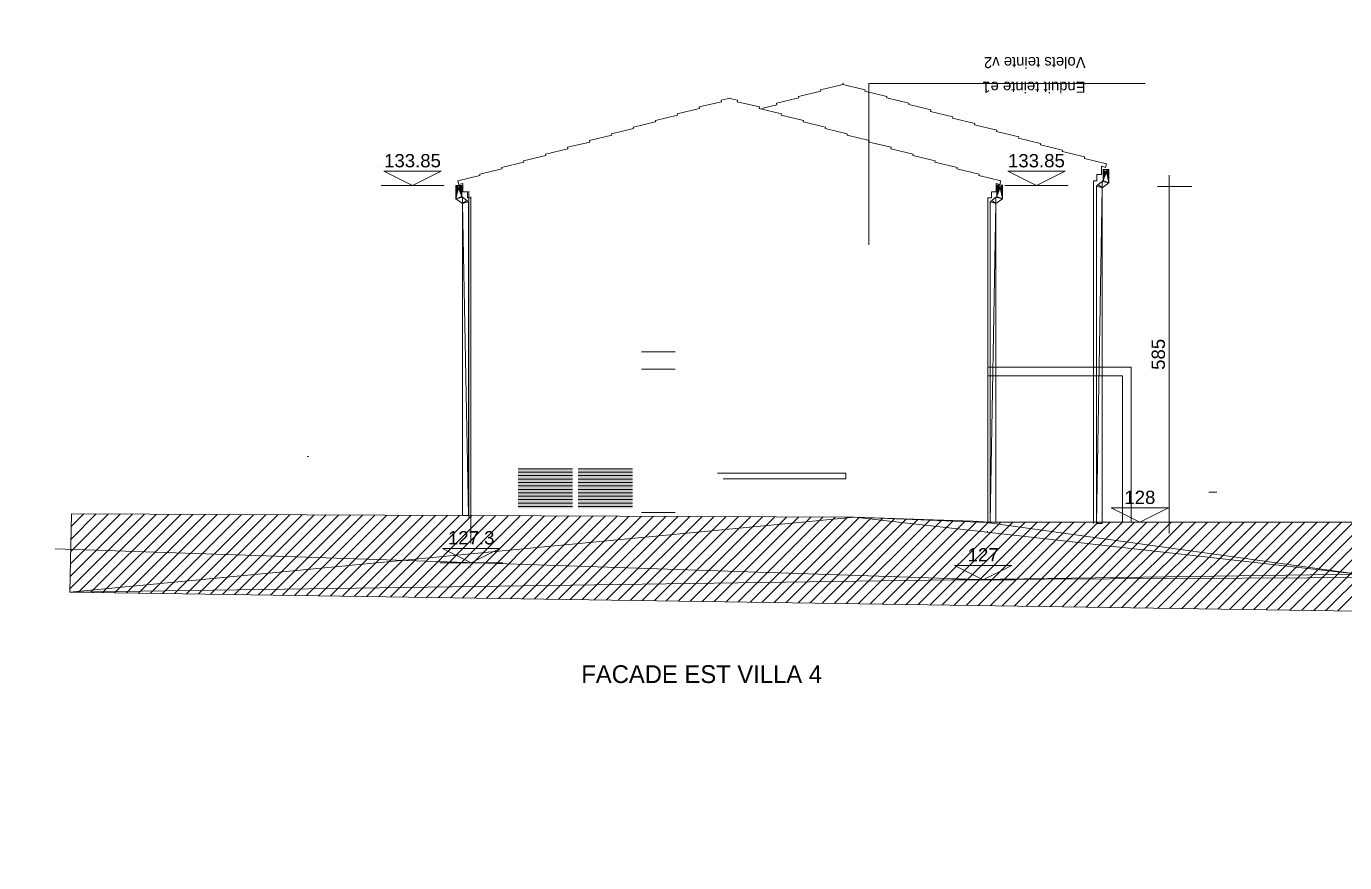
# Model space of a CAD drawing. Header units: metres. Extents: x 1.8 to 61.8, y -55.6 to -11.3.
# Drawn here: x 26.34 to 37.83, y -46.92 to -39.62 of the extents above; entities that cross this region are included whole.
import ezdxf
from ezdxf.enums import TextEntityAlignment as Align
from ezdxf.lldxf.tags import DXFTag

# ---------------------------------------------------------------- set-up
doc = ezdxf.new("R2010")
doc.units = ezdxf.units.M
doc.header["$MEASUREMENT"] = 0
for name, color, linetype in [('Calque commun', 7, 'Continuous'), ('Cotations', 7, 'Continuous'), ('Textes', 7, 'Continuous')]:
    doc.layers.add(name, color=color, linetype=linetype)
doc.styles.add('Arial', font='arial.ttf', dxfattribs={"height": 0.231939})
doc.styles.add('Century Gothic', font='GOTHIC.TTF', dxfattribs={"height": 0.310302})
doc.styles.add('Century Gothic2', font='GOTHIC.TTF', dxfattribs={"height": 0.193938})
tags = doc.linetypes.add('HIDDEN', pattern=[0.375, 0.25, -0.125]).pattern_tags.tags
tags[6:7] = [DXFTag(74, 4), DXFTag(75, 0), DXFTag(340, '0'), DXFTag(46, 1.0), DXFTag(50, 0.0), DXFTag(44, 0.0), DXFTag(45, 0.0)]
tags[4:5] = [DXFTag(74, 4), DXFTag(75, 0), DXFTag(340, '0'), DXFTag(46, 1.0), DXFTag(50, 0.0), DXFTag(44, 0.0), DXFTag(45, 0.0)]

# ---------------------------------------------------------------- blocks, each defined once
blk = doc.blocks.new('hatch16')
at = {"layer": 'Calque commun', "color": 11, "linetype": 'Continuous', "lineweight": 9}
for p, q in [((-32.253, 23.888), (-31.303, 23.888)), ((-32.253, 23.828), (-31.303, 23.828)), ((-32.253, 23.768), (-31.303, 23.768)), ((-32.253, 23.708), (-31.303, 23.708)), ((-32.253, 23.648), (-31.303, 23.648)), ((-32.253, 23.588), (-31.303, 23.588)), ((-32.253, 23.528), (-31.303, 23.528)), ((-32.253, 23.468), (-31.303, 23.468)), ((-32.253, 23.408), (-31.303, 23.408)), ((-32.253, 23.348), (-31.303, 23.348)), ((-32.253, 23.288), (-31.303, 23.288)), ((-32.253, 23.228), (-31.303, 23.228))]:
    blk.add_line(p, q, dxfattribs=at)
at = {"layer": 'Calque commun', "color": 9, "linetype": 'Continuous', "lineweight": 9}
blk.add_trace([(-32.253, 23.895), (-31.303, 23.895), (-32.253, 23.195), (-31.303, 23.195)], dxfattribs=at)
blk = doc.blocks.new('hatch17')
at = {"layer": 'Calque commun', "color": 11, "linetype": 'Continuous', "lineweight": 9}
for p, q in [((-31.209, 23.888), (-30.259, 23.888)), ((-31.209, 23.828), (-30.259, 23.828)), ((-31.209, 23.768), (-30.259, 23.768)), ((-31.209, 23.708), (-30.259, 23.708)), ((-31.209, 23.648), (-30.259, 23.648)), ((-31.209, 23.588), (-30.259, 23.588)), ((-31.209, 23.528), (-30.259, 23.528)), ((-31.209, 23.468), (-30.259, 23.468)), ((-31.209, 23.408), (-30.259, 23.408)), ((-31.209, 23.348), (-30.259, 23.348)), ((-31.209, 23.288), (-30.259, 23.288)), ((-31.209, 23.228), (-30.259, 23.228))]:
    blk.add_line(p, q, dxfattribs=at)
at = {"layer": 'Calque commun', "color": 9, "linetype": 'Continuous', "lineweight": 9}
blk.add_trace([(-31.209, 23.895), (-30.259, 23.895), (-31.209, 23.195), (-30.259, 23.195)], dxfattribs=at)
blk = doc.blocks.new('Block4')
at = {"layer": 'Calque commun', "color": 0, "linetype": 'Continuous', "lineweight": 9}
blk.add_line((-0.55, 0), (0.55, 0), dxfattribs=at)
blk.add_polyline3d([(-0.5, 0.25, 0), (0, 0, 0), (0.5, 0.25, 0), (-0.5, 0.25, 0)], dxfattribs=at)
blk = doc.blocks.new('Lvl1')
at = {"layer": 'Calque commun', "color": 0, "linetype": 'ByBlock', "lineweight": -2}
blk.add_blockref('Block4', (0, 0), dxfattribs=at)
blk = doc.blocks.new('FACADE VILLA 4 5-21')
at = {"layer": 'Cotations', "color": 250, "linetype": 'ByBlock', "lineweight": -2}
blk.add_blockref('Lvl1', (-21.414, 22.953), dxfattribs=at)
at = {"layer": 'Cotations', "color": 212, "linetype": 'ByBlock', "lineweight": -2, "style": 'Arial'}
blk.add_text('128', height=0.2319, dxfattribs=at).set_placement((-21.415, 23.203), align=Align.BOTTOM_CENTER)
blk = doc.blocks.new('FACADE VILLA 4 5-22')
at = {"layer": 'Cotations', "color": 250, "linetype": 'ByBlock', "lineweight": -2}
blk.add_blockref('Lvl1', (-23.217, 28.824), dxfattribs=at)
at = {"layer": 'Cotations', "color": 212, "linetype": 'ByBlock', "lineweight": -2, "style": 'Arial'}
blk.add_text('133.85', height=0.2319, dxfattribs=at).set_placement((-23.218, 29.074), align=Align.BOTTOM_CENTER)
blk = doc.blocks.new('FACADE VILLA 4 5-23')
at = {"layer": 'Cotations', "color": 250, "linetype": 'ByBlock', "lineweight": -2}
blk.add_blockref('Lvl1', (-34.093, 28.824), dxfattribs=at)
at = {"layer": 'Cotations', "color": 212, "linetype": 'ByBlock', "lineweight": -2, "style": 'Arial'}
blk.add_text('133.85', height=0.2319, dxfattribs=at).set_placement((-34.094, 29.074), align=Align.BOTTOM_CENTER)
blk = doc.blocks.new('FACADE VILLA 4 5-24')
at = {"layer": 'Cotations', "color": 250, "linetype": 'ByBlock', "lineweight": -2}
blk.add_blockref('Lvl1', (-33.07, 22.248), dxfattribs=at)
at = {"layer": 'Cotations', "color": 212, "linetype": 'ByBlock', "lineweight": -2, "style": 'Arial'}
blk.add_text('127.3', height=0.2319, dxfattribs=at).set_placement((-33.071, 22.498), align=Align.BOTTOM_CENTER)
blk = doc.blocks.new('FACADE VILLA 4 5-25')
at = {"layer": 'Cotations', "color": 250, "linetype": 'ByBlock', "lineweight": -2}
blk.add_blockref('Lvl1', (-24.146, 21.951), dxfattribs=at)
at = {"layer": 'Cotations', "color": 212, "linetype": 'ByBlock', "lineweight": -2, "style": 'Arial'}
blk.add_text('127', height=0.2319, dxfattribs=at).set_placement((-24.147, 22.201), align=Align.BOTTOM_CENTER)
blk = doc.blocks.new('FACADE VILLA 4 5-26')
at = {"layer": 'Cotations', "color": 250, "linetype": 'Continuous', "lineweight": 9}
blk.add_line((-0.354, -0.354), (0.354, 0.354), dxfattribs=at)
blk = doc.blocks.new('FACADE VILLA 4 5-27')
at = {"layer": 'Cotations', "color": 250, "linetype": 'Continuous', "lineweight": 9}
blk.add_line((-0.354, -0.354), (0.354, 0.354), dxfattribs=at)
blk = doc.blocks.new('DimLine1776')
at = {"layer": 'Cotations', "color": 250, "linetype": 'Continuous', "lineweight": 9}
for p, q in [((-20.907, 28.807), (-20.907, 29.007)), ((-20.507, 28.807), (-21.107, 28.807)), ((-20.907, 22.957), (-20.907, 28.807)), ((-20.507, 22.957), (-21.107, 22.957)), ((-20.907, 22.957), (-20.907, 22.757))]:
    blk.add_line(p, q, dxfattribs=at)
for name in ['FACADE VILLA 4 5-26', 'FACADE VILLA 4 5-27']:
    blk.add_blockref(name, (0, 0), dxfattribs=at)
at = {"layer": 'Cotations', "color": 212, "linetype": 'Continuous', "lineweight": 9, "style": 'Arial'}
blk.add_text('585', height=0.2319, rotation=90, dxfattribs=at).set_placement((-20.908, 25.882), align=Align.BOTTOM_CENTER)
blk = doc.blocks.new('hatch20')
at = {"layer": 'Calque commun', "color": 7, "linetype": 'Continuous', "lineweight": 9}
for p, q in [((-38.766, 23.094), (-40.066, 21.794)), ((-38.977, 23.095), (-40.061, 22.01)), ((-39.188, 23.096), (-40.057, 22.227)), ((-39.399, 23.097), (-40.052, 22.444)), ((-39.611, 23.098), (-40.047, 22.661)), ((-39.822, 23.099), (-40.042, 22.878)), ((-40.033, 23.099), (-40.037, 23.095)), ((-38.554, 23.093), (-39.914, 21.733)), ((-38.343, 23.092), (-39.705, 21.73)), ((-38.132, 23.092), (-39.496, 21.727)), ((-37.921, 23.091), (-39.287, 21.724)), ((-37.709, 23.09), (-39.078, 21.721)), ((-37.498, 23.089), (-38.869, 21.718)), ((-37.287, 23.088), (-38.66, 21.715)), ((-37.075, 23.087), (-38.451, 21.712)), ((-36.864, 23.086), (-38.242, 21.709)), ((-36.653, 23.086), (-38.033, 21.706)), ((-36.442, 23.085), (-37.824, 21.703)), ((-36.23, 23.084), (-37.615, 21.7)), ((-36.019, 23.083), (-37.406, 21.696)), ((-35.808, 23.082), (-37.197, 21.693)), ((-35.597, 23.081), (-36.988, 21.69)), ((-35.385, 23.08), (-36.778, 21.687)), ((-35.174, 23.079), (-36.569, 21.684)), ((-34.963, 23.079), (-36.36, 21.681)), ((-34.752, 23.078), (-36.151, 21.678)), ((-34.54, 23.077), (-35.942, 21.675)), ((-34.329, 23.076), (-35.733, 21.672)), ((-34.118, 23.075), (-35.524, 21.669)), ((-33.907, 23.074), (-35.315, 21.666)), ((-33.695, 23.073), (-35.106, 21.663)), ((-33.484, 23.073), (-34.897, 21.659)), ((-33.273, 23.072), (-34.688, 21.656)), ((-33.061, 23.071), (-34.479, 21.653)), ((-32.85, 23.07), (-34.27, 21.65)), ((-32.639, 23.069), (-34.061, 21.647)), ((-32.428, 23.068), (-33.852, 21.644)), ((-32.216, 23.067), (-33.643, 21.641)), ((-32.005, 23.066), (-33.434, 21.638)), ((-31.794, 23.066), (-33.225, 21.635)), ((-31.583, 23.065), (-33.016, 21.632)), ((-31.371, 23.064), (-32.806, 21.629)), ((-31.16, 23.063), (-32.597, 21.626)), ((-30.949, 23.062), (-32.388, 21.623)), ((-30.738, 23.061), (-32.179, 21.619)), ((-30.526, 23.06), (-31.97, 21.616)), ((-30.315, 23.059), (-31.761, 21.613)), ((-30.104, 23.059), (-31.552, 21.61)), ((-29.893, 23.058), (-31.343, 21.607)), ((-29.681, 23.057), (-31.134, 21.604)), ((-29.47, 23.056), (-30.925, 21.601)), ((-29.259, 23.055), (-30.716, 21.598)), ((-29.047, 23.054), (-30.507, 21.595)), ((-28.836, 23.053), (-30.298, 21.592)), ((-28.625, 23.053), (-30.089, 21.589)), ((-28.414, 23.052), (-29.88, 21.586)), ((-28.202, 23.051), (-29.671, 21.582)), ((-27.991, 23.05), (-29.462, 21.579)), ((-27.78, 23.049), (-29.253, 21.576)), ((-27.569, 23.048), (-29.044, 21.573)), ((-27.357, 23.047), (-28.834, 21.57)), ((-27.146, 23.046), (-28.625, 21.567)), ((-26.935, 23.046), (-28.416, 21.564)), ((-26.724, 23.045), (-28.207, 21.561)), ((-26.512, 23.044), (-27.998, 21.558)), ((-26.304, 23.04), (-27.789, 21.555)), ((-26.098, 23.033), (-27.58, 21.552)), ((-25.893, 23.026), (-27.371, 21.549)), ((-25.688, 23.019), (-27.162, 21.546)), ((-25.483, 23.013), (-26.953, 21.542)), ((-25.278, 23.006), (-26.744, 21.539)), ((-25.073, 22.999), (-26.535, 21.536)), ((-24.868, 22.992), (-26.326, 21.533)), ((-24.662, 22.985), (-26.117, 21.53)), ((-24.457, 22.978), (-25.908, 21.527)), ((-24.252, 22.971), (-25.699, 21.524)), ((-24.053, 22.957), (-25.49, 21.521)), ((-23.841, 22.957), (-25.281, 21.518)), ((-23.629, 22.957), (-25.072, 21.515)), ((-23.417, 22.957), (-24.862, 21.512)), ((-23.205, 22.957), (-24.653, 21.509)), ((-22.993, 22.957), (-24.444, 21.505)), ((-22.78, 22.957), (-24.235, 21.502)), ((-22.568, 22.957), (-24.026, 21.499)), ((-22.356, 22.957), (-23.817, 21.496)), ((-22.144, 22.957), (-23.608, 21.493)), ((-21.932, 22.957), (-23.399, 21.49)), ((-21.72, 22.957), (-23.19, 21.487)), ((-21.508, 22.957), (-22.981, 21.484)), ((-21.295, 22.957), (-22.772, 21.481)), ((-21.083, 22.957), (-22.563, 21.478)), ((-20.871, 22.957), (-22.354, 21.475)), ((-20.659, 22.957), (-22.145, 21.472)), ((-20.447, 22.957), (-21.936, 21.469)), ((-20.235, 22.957), (-21.727, 21.465)), ((-20.023, 22.957), (-21.518, 21.462)), ((-19.811, 22.957), (-21.309, 21.459)), ((-19.598, 22.957), (-21.1, 21.456)), ((-19.386, 22.957), (-20.891, 21.453)), ((-19.174, 22.957), (-20.681, 21.45)), ((-18.962, 22.957), (-20.472, 21.447)), ((-18.75, 22.957), (-20.263, 21.444)), ((-18.538, 22.957), (-20.054, 21.441)), ((-18.326, 22.957), (-19.845, 21.438)), ((-18.114, 22.957), (-19.636, 21.435)), ((-17.901, 22.957), (-19.427, 21.432)), ((-17.689, 22.957), (-19.218, 21.429)), ((-17.614, 22.82), (-19.009, 21.425)), ((-17.614, 22.608), (-18.8, 21.422)), ((-17.614, 22.396), (-18.591, 21.419)), ((-17.614, 22.184), (-18.382, 21.416)), ((-17.537, 22.049), (-18.173, 21.413)), ((-17.328, 22.046), (-17.964, 21.41))]:
    blk.add_line(p, q, dxfattribs=at)
at = {"layer": 'Calque commun', "color": 7, "linetype": 'Continuous', "lineweight": 18}
mesh = blk.add_polyface(dxfattribs=at)
corners = [(-26.388, 23.043), (-17.614, 22.05), (-24.085, 22.952), (-17.614, 22.957), (-24.102, 22.957), (-40.037, 23.099), (-40.068, 21.736), (-24.151, 22.967), (-14.49, 21.359), (-14.49, 22.01)]
mesh.append_faces([[corners[k] for k in face] for face in [(2, 3, 4), (0, 2, 7)]], dxfattribs={"vtx0": -1, "color": 7})
mesh.append_faces([[corners[k] for k in face] for face in [(0, 1, 2), (0, 6, 1)]], dxfattribs={"vtx0": -1, "vtx1": -1, "vtx2": -1, "color": 7})
mesh.append_faces([[corners[k] for k in face] for face in [(1, 6, 8)]], dxfattribs={"vtx0": -1, "vtx2": -1, "color": 7})
mesh.append_faces([[corners[k] for k in face] for face in [(9, 1, 8)]], dxfattribs={"vtx1": -1, "color": 7})
mesh.append_faces([[corners[k] for k in face] for face in [(1, 3, 2)]], dxfattribs={"vtx1": -1, "vtx2": -1, "color": 7})
mesh.append_faces([[corners[k] for k in face] for face in [(0, 5, 6)]], dxfattribs={"vtx2": -1, "color": 7})
blk = doc.blocks.new('FACADE VILLA 4 5-28')
at = {"layer": 'Calque commun', "color": 7, "linetype": 'Continuous', "lineweight": 9}
for p, q in [((-34.626, 29.135), (-34.626, 29.135)), ((-33.031, 29.007), (-33.031, 29.007)), ((-32.504, 29.007), (-32.504, 29.007)), ((-24.646, 29.007), (-24.646, 29.007)), ((-22.783, 29.007), (-22.783, 29.007)), ((-33.111, 28.73), (-33.111, 23.035)), ((-23.91, 28.832), (-23.91, 28.832)), ((-33.075, 28.63), (-33.075, 22.586)), ((-24.066, 28.611), (-24.066, 22.957)), ((-21.566, 25.657), (-24.066, 25.657)), ((-24.066, 25.657), (-24.066, 25.507)), ((-21.566, 22.957), (-21.566, 25.657)), ((-21.716, 25.507), (-24.066, 25.507)), ((-21.716, 22.957), (-21.716, 25.507)), ((-35.905, 24.099), (-35.931, 24.099)), ((-35.915, 24.099), (-35.915, 24.099)), ((-20.21, 23.48), (-20.076, 23.48)), ((-24.065, 22.793), (-24.075, 22.793)), ((-21.566, 22.957), (-21.716, 22.957)), ((-33.075, 22.166), (-33.085, 22.166)), ((-33.111, 21.944), (-33.121, 21.944))]:
    blk.add_line(p, q, dxfattribs=at)
at = {"layer": 'Calque commun', "color": 7, "linetype": 'Continuous', "lineweight": 18}
blk.add_line((-26.388, 23.043), (-40.037, 23.099), dxfattribs=at)
at = {"layer": 'Calque commun', "color": 26, "linetype": 'HIDDEN', "lineweight": 18}
for p, q in [((-24.223, 21.957), (-40.325, 22.488)), ((-16.224, 21.998), (-24.223, 21.957))]:
    blk.add_line(p, q, dxfattribs=at)
at = {"layer": 'Calque commun', "color": 5, "linetype": 'Continuous', "lineweight": 18}
blk.add_polyline3d([(-21.32, 30.604, 0), (-26.142, 30.604, 0), (-26.142, 27.792, 0)], dxfattribs=at)
at = {"layer": 'Cotations', "color": 11, "linetype": 'HIDDEN', "lineweight": 18}
for p, q in [((-30.102, 25.924), (-29.518, 25.924)), ((-30.102, 25.624), (-29.518, 25.624)), ((-30.102, 23.124), (-29.518, 23.124))]:
    blk.add_line(p, q, dxfattribs=at)
at = {"layer": 'Cotations', "color": 7, "linetype": 'Continuous', "lineweight": 9}
for points in [[(-26.593, 30.588, 0), (-26.98, 30.496, 0), (-26.975, 30.471, 0), (-27.363, 30.379, 0), (-27.359, 30.354, 0)], [(-22.226, 22.935, 0), (-22.226, 28.911, 0), (-22.164, 28.911, 0), (-22.164, 29.018, 0), (-22.082, 29.018, 0), (-22.082, 29.164, 0), (-22.014, 29.142, 0), (-21.996, 29.207, 0), (-22.383, 29.299, 0), (-22.378, 29.324, 0), (-22.766, 29.417, 0), (-22.768, 29.417, 0), (-22.761, 29.442, 0), (-23.15, 29.534, 0), (-23.145, 29.559, 0), (-23.531, 29.651, 0), (-23.526, 29.676, 0), (-23.914, 29.768, 0), (-23.909, 29.793, 0), (-24.296, 29.885, 0), (-24.292, 29.91, 0), (-24.679, 30.002, 0), (-24.675, 30.027, 0), (-25.062, 30.12, 0), (-25.057, 30.145, 0), (-25.445, 30.237, 0), (-25.44, 30.262, 0), (-25.827, 30.354, 0), (-25.823, 30.379, 0), (-26.21, 30.471, 0), (-26.205, 30.496, 0), (-26.593, 30.588, 0), (-26.588, 30.615, 0), (-26.588, 30.615, 0)], [(-33.075, 28.43, 0), (-33.075, 28.611, 0), (-33.137, 28.611, 0), (-33.137, 28.718, 0), (-33.219, 28.718, 0), (-33.219, 28.864, 0), (-33.287, 28.842, 0), (-33.306, 28.907, 0), (-32.918, 28.999, 0), (-32.923, 29.024, 0), (-32.536, 29.117, 0), (-32.534, 29.117, 0), (-32.54, 29.142, 0), (-32.151, 29.234, 0), (-32.157, 29.259, 0), (-31.77, 29.351, 0), (-31.775, 29.376, 0), (-31.387, 29.468, 0), (-31.392, 29.493, 0), (-31.005, 29.585, 0), (-31.009, 29.61, 0), (-30.622, 29.702, 0), (-30.627, 29.727, 0), (-30.239, 29.82, 0), (-30.244, 29.845, 0), (-29.857, 29.937, 0), (-29.861, 29.962, 0), (-29.474, 30.054, 0), (-29.479, 30.079, 0), (-29.091, 30.171, 0), (-29.096, 30.196, 0), (-28.709, 30.288, 0), (-28.714, 30.315, 0), (-28.555, 30.347, 0)], [(-24.066, 28.43, 0), (-24.066, 28.611, 0), (-24.004, 28.611, 0), (-24.004, 28.718, 0), (-23.922, 28.718, 0), (-23.922, 28.864, 0), (-23.854, 28.842, 0), (-23.836, 28.907, 0), (-24.223, 28.999, 0), (-24.218, 29.024, 0), (-24.606, 29.117, 0), (-24.608, 29.117, 0), (-24.601, 29.142, 0), (-24.99, 29.234, 0), (-24.985, 29.259, 0), (-25.371, 29.351, 0), (-25.366, 29.376, 0), (-25.754, 29.468, 0), (-25.749, 29.493, 0), (-26.136, 29.585, 0), (-26.132, 29.61, 0), (-26.519, 29.702, 0), (-26.515, 29.727, 0), (-26.902, 29.82, 0), (-26.897, 29.845, 0), (-27.285, 29.937, 0), (-27.28, 29.962, 0), (-27.667, 30.054, 0), (-27.663, 30.079, 0), (-28.05, 30.171, 0), (-28.045, 30.196, 0), (-28.433, 30.288, 0), (-28.428, 30.315, 0), (-28.586, 30.347, 0)], [(-27.359, 30.354, 0), (-27.747, 30.261, 0), (-27.742, 30.236, 0), (-27.99, 30.177, 0), (-27.987, 30.152, 0)]]:
    blk.add_polyline3d(points, dxfattribs=at)
at = {"layer": 'Calque commun', "color": 0, "linetype": 'ByBlock', "lineweight": -2}
for name in ['hatch16', 'hatch17', 'hatch20']:
    blk.add_blockref(name, (0, 0), dxfattribs=at)
at = {"layer": 'Cotations', "color": 212, "linetype": 'ByBlock', "lineweight": -2}
for name in ['FACADE VILLA 4 5-23', 'FACADE VILLA 4 5-22', 'FACADE VILLA 4 5-21', 'FACADE VILLA 4 5-24', 'FACADE VILLA 4 5-25']:
    blk.add_blockref(name, (0, 0), dxfattribs=at)
at = {"layer": 'Cotations', "color": 250, "linetype": 'Continuous', "lineweight": 9}
blk.add_blockref('DimLine1776', (0, 0), dxfattribs=at)
at = {"layer": 'Textes', "color": 5, "linetype": 'ByBlock', "lineweight": -2, "style": 'Century Gothic'}
blk.add_text('FACADE EST VILLA 4', height=0.3103, dxfattribs=at).set_placement((-31.152, 20.057), align=Align.BOTTOM_LEFT)
at = {"layer": 'Textes', "color": 5, "linetype": 'ByBlock', "lineweight": -2, "insert": (-22.36, 31.07), "char_height": 0.19394, "attachment_point": 7, "rotation": 180, "line_spacing_factor": 1.330319, "style": 'Century Gothic2'}
blk.add_mtext('Enduit teinte e1\\PVolets teinte v2', dxfattribs=at)
at = {"layer": 'Calque commun', "color": 8, "linetype": 'Continuous', "lineweight": 9}
mesh = blk.add_polyface(dxfattribs=at)
corners = [(-22.056, 28.912), (-22.031, 29.071), (-22.025, 29.069), (-21.968, 29.082), (-21.965, 29.086), (-21.956, 28.873), (-21.959, 29.096), (-21.957, 29.101), (-21.972, 29.078), (-21.977, 29.074), (-21.962, 29.091), (-22.044, 29.082), (-22.04, 29.078), (-22.02, 29.067), (-22.05, 29.091), (-22.047, 29.086), (-22.055, 29.101), (-22.053, 29.096), (-22.072, 28.899), (-22.072, 28.787), (-22.015, 29.066), (-22.035, 29.074), (-22.172, 28.818), (-22.142, 28.842), (-21.998, 29.066), (-21.956, 29.107), (-22.009, 29.065), (-22.003, 29.065), (-22.172, 22.935), (-22.072, 22.935), (-22.056, 29.107), (-21.992, 29.067), (-21.987, 29.069), (-21.982, 29.071)]
mesh.append_faces([[corners[k] for k in face] for face in [(5, 7, 25), (28, 19, 29)]], dxfattribs={"vtx0": -1, "color": 8})
mesh.append_faces([[corners[k] for k in face] for face in [(8, 5, 9), (3, 5, 8), (24, 0, 27), (26, 0, 20), (22, 19, 28), (0, 5, 18)]], dxfattribs={"vtx0": -1, "vtx1": -1, "color": 8})
mesh.append_faces([[corners[k] for k in face] for face in [(24, 5, 0)]], dxfattribs={"vtx0": -1, "vtx1": -1, "vtx2": -1, "color": 8})
mesh.append_faces([[corners[k] for k in face] for face in [(0, 1, 2), (5, 6, 7), (0, 2, 13), (0, 14, 15), (5, 10, 6), (0, 16, 17), (18, 5, 19), (0, 13, 20), (0, 12, 21), (0, 21, 1), (0, 17, 14), (5, 32, 33), (0, 15, 11), (5, 33, 9)]], dxfattribs={"vtx0": -1, "vtx2": -1, "color": 8})
mesh.append_faces([[corners[k] for k in face] for face in [(3, 4, 5), (4, 10, 5), (11, 12, 0), (22, 23, 19), (26, 27, 0), (31, 32, 5), (24, 31, 5), (23, 18, 19)]], dxfattribs={"vtx1": -1, "vtx2": -1, "color": 8})
mesh.append_faces([[corners[k] for k in face] for face in [(0, 30, 16)]], dxfattribs={"vtx2": -1, "color": 8})
mesh = blk.add_polyface(dxfattribs=at)
corners = [(-22.016, 29.066), (-22.024, 29.068), (-22.028, 29.07), (-21.988, 29.068), (-21.992, 29.067), (-21.996, 29.066), (-21.966, 29.085), (-21.968, 29.082), (-21.961, 29.092), (-22.054, 29.099), (-22.056, 29.107), (-22.051, 29.092), (-21.985, 29.07), (-21.977, 29.074), (-21.981, 29.072), (-22.035, 29.074), (-22.038, 29.076), (-22.041, 29.079), (-22.008, 29.065), (-21.974, 29.076), (-22.044, 29.082), (-22.046, 29.085), (-22, 29.065), (-22.004, 29.065), (-21.971, 29.079), (-22.031, 29.072), (-21.956, 29.107), (-22.049, 29.088), (-22.055, 29.103), (-21.958, 29.099), (-21.957, 29.103), (-22.02, 29.067), (-22.012, 29.065), (-21.96, 29.095), (-22.053, 29.095), (-21.963, 29.088)]
mesh.append_faces([[corners[k] for k in face] for face in [(12, 13, 14), (19, 7, 24), (15, 2, 25), (11, 21, 27), (29, 26, 30), (0, 18, 32), (9, 11, 34), (6, 8, 35)]], dxfattribs={"vtx0": -1, "color": 8})
mesh.append_faces([[corners[k] for k in face] for face in [(18, 2, 23), (26, 2, 10)]], dxfattribs={"vtx0": -1, "vtx1": -1, "color": 8})
mesh.append_faces([[corners[k] for k in face] for face in [(9, 10, 11), (12, 7, 13), (11, 10, 2), (0, 2, 18), (12, 23, 2), (20, 11, 2), (7, 26, 8), (12, 2, 7), (15, 20, 2), (7, 2, 26), (12, 5, 23), (29, 8, 26)]], dxfattribs={"vtx0": -1, "vtx1": -1, "vtx2": -1, "color": 8})
mesh.append_faces([[corners[k] for k in face] for face in [(0, 1, 2), (15, 17, 20)]], dxfattribs={"vtx0": -1, "vtx2": -1, "color": 8})
mesh.append_faces([[corners[k] for k in face] for face in [(6, 7, 8), (19, 13, 7), (20, 21, 11), (12, 3, 5)]], dxfattribs={"vtx1": -1, "vtx2": -1, "color": 8})
mesh.append_faces([[corners[k] for k in face] for face in [(3, 4, 5), (15, 16, 17), (5, 22, 23), (9, 28, 10), (0, 31, 1), (29, 33, 8)]], dxfattribs={"vtx2": -1, "color": 8})
mesh = blk.add_polyface(dxfattribs=at)
corners = [(-33.264, 28.787), (-33.245, 28.802), (-33.254, 28.793), (-33.318, 28.793), (-33.311, 28.789), (-33.314, 28.791), (-33.326, 28.802), (-33.328, 28.805), (-33.334, 28.816), (-33.296, 28.783), (-33.324, 28.799), (-33.248, 28.799), (-33.241, 28.809), (-33.238, 28.816), (-33.239, 28.813), (-33.251, 28.796), (-33.284, 28.782), (-33.288, 28.782), (-33.321, 28.796), (-33.33, 28.809), (-33.276, 28.783), (-33.243, 28.805), (-33.261, 28.789), (-33.268, 28.785), (-33.272, 28.784), (-33.307, 28.787), (-33.304, 28.785), (-33.3, 28.784), (-33.335, 28.82), (-33.336, 28.824), (-33.236, 28.824), (-33.28, 28.783), (-33.257, 28.791), (-33.292, 28.783), (-33.237, 28.82), (-33.332, 28.813)]
mesh.append_faces([[corners[k] for k in face] for face in [(3, 4, 5), (12, 13, 14), (2, 11, 15), (16, 20, 31), (9, 17, 33)]], dxfattribs={"vtx0": -1, "color": 8})
mesh.append_faces([[corners[k] for k in face] for face in [(6, 9, 10), (19, 8, 7), (0, 2, 22), (23, 20, 0)]], dxfattribs={"vtx0": -1, "vtx1": -1, "color": 8})
mesh.append_faces([[corners[k] for k in face] for face in [(0, 1, 2), (9, 13, 20), (9, 8, 13), (16, 9, 20), (9, 25, 10), (20, 1, 0), (13, 8, 30), (20, 13, 1), (3, 10, 25), (6, 8, 9)]], dxfattribs={"vtx0": -1, "vtx1": -1, "vtx2": -1, "color": 8})
mesh.append_faces([[corners[k] for k in face] for face in [(2, 1, 11), (13, 21, 1), (9, 26, 25), (3, 25, 4), (30, 8, 28)]], dxfattribs={"vtx0": -1, "vtx2": -1, "color": 8})
mesh.append_faces([[corners[k] for k in face] for face in [(6, 7, 8), (16, 17, 9), (12, 21, 13)]], dxfattribs={"vtx1": -1, "vtx2": -1, "color": 8})
mesh.append_faces([[corners[k] for k in face] for face in [(3, 18, 10), (23, 24, 20), (9, 27, 26), (28, 29, 30), (2, 32, 22), (30, 34, 13), (19, 35, 8)]], dxfattribs={"vtx2": -1, "color": 8})
mesh = blk.add_polyface(dxfattribs=at)
corners = [(-33.252, 28.795), (-33.248, 28.799), (-33.236, 28.635), (-33.283, 28.782), (-33.277, 28.783), (-33.336, 28.597), (-33.333, 28.813), (-33.33, 28.808), (-33.294, 28.783), (-33.22, 23.071), (-33.22, 28.51), (-33.12, 23.071), (-33.334, 28.819), (-33.289, 28.782), (-33.241, 28.808), (-33.239, 28.813), (-33.22, 28.623), (-33.31, 28.789), (-33.305, 28.786), (-33.336, 28.824), (-33.237, 28.819), (-33.12, 28.542), (-33.327, 28.803), (-33.323, 28.799), (-33.266, 28.786), (-33.261, 28.789), (-33.149, 28.565), (-33.319, 28.795), (-33.244, 28.803), (-33.257, 28.792), (-33.236, 28.824), (-33.3, 28.784), (-33.272, 28.784), (-33.315, 28.792)]
mesh.append_faces([[corners[k] for k in face] for face in [(5, 16, 10), (11, 10, 21), (8, 5, 31)]], dxfattribs={"vtx0": -1, "vtx1": -1, "color": 8})
mesh.append_faces([[corners[k] for k in face] for face in [(8, 2, 5)]], dxfattribs={"vtx0": -1, "vtx1": -1, "vtx2": -1, "color": 8})
mesh.append_faces([[corners[k] for k in face] for face in [(5, 6, 7), (5, 12, 6), (2, 14, 15), (5, 2, 16), (5, 17, 18), (2, 15, 20), (5, 22, 23), (2, 28, 14), (5, 18, 31), (2, 1, 28), (5, 7, 22), (5, 33, 17)]], dxfattribs={"vtx0": -1, "vtx2": -1, "color": 8})
mesh.append_faces([[corners[k] for k in face] for face in [(9, 10, 11), (30, 2, 20)]], dxfattribs={"vtx1": -1, "color": 8})
mesh.append_faces([[corners[k] for k in face] for face in [(0, 1, 2), (3, 4, 2), (8, 13, 2), (13, 3, 2), (24, 25, 2), (16, 26, 10), (23, 27, 5), (29, 0, 2), (26, 21, 10), (4, 32, 2), (27, 33, 5), (25, 29, 2), (32, 24, 2)]], dxfattribs={"vtx1": -1, "vtx2": -1, "color": 8})
mesh.append_faces([[corners[k] for k in face] for face in [(5, 19, 12)]], dxfattribs={"vtx2": -1, "color": 8})
mesh = blk.add_polyface(dxfattribs=at)
corners = [(-23.846, 28.792), (-23.81, 28.597), (-23.852, 28.791), (-23.91, 28.635), (-23.907, 28.821), (-23.904, 28.816), (-23.857, 28.79), (-23.926, 28.51), (-23.926, 22.957), (-24.026, 22.957), (-23.836, 28.796), (-23.841, 28.794), (-23.874, 28.792), (-23.869, 28.791), (-23.926, 28.623), (-23.996, 28.565), (-23.879, 28.794), (-24.026, 28.542), (-23.863, 28.79), (-23.819, 28.811), (-23.816, 28.816), (-23.813, 28.821), (-23.811, 28.827), (-23.885, 28.796), (-23.898, 28.807), (-23.894, 28.803), (-23.822, 28.807), (-23.909, 28.827), (-23.91, 28.832), (-23.901, 28.811), (-23.826, 28.803), (-23.831, 28.799), (-23.889, 28.799), (-23.81, 28.832)]
mesh.append_faces([[corners[k] for k in face] for face in [(0, 1, 2), (10, 1, 11), (3, 1, 14), (7, 14, 1), (21, 1, 20), (30, 1, 31)]], dxfattribs={"vtx0": -1, "vtx1": -1, "color": 8})
mesh.append_faces([[corners[k] for k in face] for face in [(3, 2, 1)]], dxfattribs={"vtx0": -1, "vtx1": -1, "vtx2": -1, "color": 8})
mesh.append_faces([[corners[k] for k in face] for face in [(3, 4, 5), (3, 6, 2), (3, 12, 13), (7, 15, 14), (3, 16, 12), (7, 17, 15), (3, 18, 6), (3, 23, 16), (3, 24, 25), (3, 27, 4), (7, 9, 17), (3, 13, 18), (3, 29, 24), (3, 5, 29), (3, 25, 32), (3, 32, 23)]], dxfattribs={"vtx0": -1, "vtx2": -1, "color": 8})
mesh.append_faces([[corners[k] for k in face] for face in [(33, 1, 22)]], dxfattribs={"vtx1": -1, "color": 8})
mesh.append_faces([[corners[k] for k in face] for face in [(19, 20, 1), (21, 22, 1), (26, 19, 1), (0, 11, 1), (30, 26, 1), (10, 31, 1)]], dxfattribs={"vtx1": -1, "vtx2": -1, "color": 8})
mesh.append_faces([[corners[k] for k in face] for face in [(7, 8, 9), (3, 28, 27)]], dxfattribs={"vtx2": -1, "color": 8})
mesh = blk.add_polyface(dxfattribs=at)
corners = [(-23.898, 28.807), (-23.91, 28.832), (-23.882, 28.795), (-23.839, 28.795), (-23.858, 28.79), (-23.87, 28.791), (-23.878, 28.793), (-23.889, 28.799), (-23.81, 28.832), (-23.815, 28.817), (-23.907, 28.82), (-23.908, 28.824), (-23.82, 28.81), (-23.817, 28.813), (-23.862, 28.79), (-23.866, 28.79), (-23.822, 28.807), (-23.831, 28.799), (-23.885, 28.797), (-23.909, 28.828), (-23.812, 28.824), (-23.874, 28.792), (-23.905, 28.817), (-23.85, 28.791), (-23.9, 28.81), (-23.854, 28.79), (-23.903, 28.813), (-23.892, 28.801), (-23.895, 28.804), (-23.835, 28.797), (-23.842, 28.793), (-23.846, 28.792), (-23.825, 28.804), (-23.828, 28.801), (-23.814, 28.82), (-23.811, 28.828)]
mesh.append_faces([[corners[k] for k in face] for face in [(12, 9, 13), (5, 14, 15), (7, 2, 18), (22, 24, 26), (0, 27, 28), (3, 17, 29)]], dxfattribs={"vtx0": -1, "color": 8})
mesh.append_faces([[corners[k] for k in face] for face in [(10, 1, 22)]], dxfattribs={"vtx0": -1, "vtx1": -1, "color": 8})
mesh.append_faces([[corners[k] for k in face] for face in [(0, 1, 2), (3, 4, 1), (0, 2, 7), (3, 8, 9), (3, 16, 17), (5, 2, 1), (8, 20, 9), (0, 22, 1), (3, 23, 4), (5, 1, 14), (3, 9, 16)]], dxfattribs={"vtx0": -1, "vtx1": -1, "vtx2": -1, "color": 8})
mesh.append_faces([[corners[k] for k in face] for face in [(5, 6, 2), (3, 1, 8), (0, 7, 27)]], dxfattribs={"vtx0": -1, "vtx2": -1, "color": 8})
mesh.append_faces([[corners[k] for k in face] for face in [(10, 11, 1), (0, 24, 22), (12, 16, 9), (3, 30, 23), (16, 32, 17), (4, 14, 1)]], dxfattribs={"vtx1": -1, "vtx2": -1, "color": 8})
mesh.append_faces([[corners[k] for k in face] for face in [(11, 19, 1), (5, 21, 6), (23, 25, 4), (30, 31, 23), (32, 33, 17), (20, 34, 9), (8, 35, 20)]], dxfattribs={"vtx2": -1, "color": 8})

msp = doc.modelspace()

# ---------------------------------------------------------------- linework, layer by layer
at = {"layer": 'Calque commun', "color": 7, "linetype": 'Continuous', "lineweight": 9}
for p, q in [((33.482, -43.519), (32.362, -43.519)), ((33.482, -43.569), (33.482, -43.519)), ((33.482, -43.569), (32.412, -43.569))]:
    msp.add_line(p, q, dxfattribs=at)

# ---------------------------------------------------------------- block references
at = {"layer": 'Cotations', "color": 0, "linetype": 'ByBlock', "lineweight": -2, "xscale": 0.5, "yscale": 0.5, "zscale": 0.5}
msp.add_blockref('FACADE VILLA 4 5-28', (46.751, -55.425), dxfattribs=at)

# ---------------------------------------------------------------- meshes
at = {"layer": 'Calque commun', "color": 7, "linetype": 'Continuous', "lineweight": 9}
mesh = msp.add_polyface(dxfattribs=at)
corners = [(61.764, -11.309), (1.764, -11.309), (1.764, -53.309), (61.764, -53.309)]
mesh.append_faces([[corners[k] for k in face] for face in [(0, 1, 2, 3)]], dxfattribs={"color": 7})

doc.saveas('drawing.dxf')
